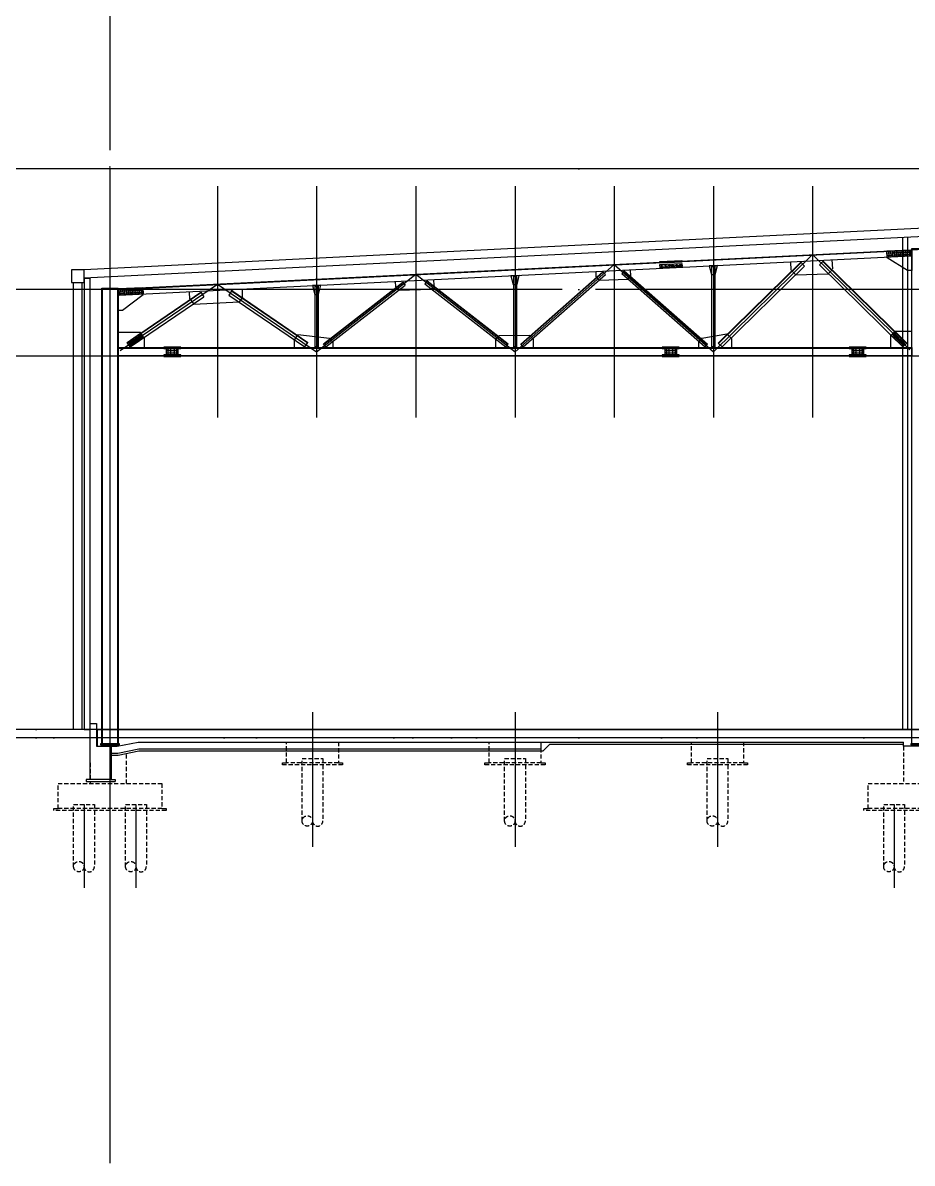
# Model space of a CAD drawing. Header units: millimetres. Extents: x 5349504 to 6791112, y -2212455 to -2153443.
# Drawn here: x 6446912 to 6468322, y -2208365 to -2180904 of the extents above; entities that cross this region are included whole.
import ezdxf

# ---------------------------------------------------------------- set-up
doc = ezdxf.new("R2010")
doc.units = ezdxf.units.MM
doc.header["$LTSCALE"] = 400
doc.linetypes.add('CEN', pattern=[62, 60, -1, 0, -1])
doc.linetypes.add('HIDDEN', pattern=[0.375, 0.25, -0.125])
doc.layers.get('DEFPOINTS').update_dxf_attribs({"color": 140})
for name, color, linetype in [('3ELEV', 3, 'Continuous'), ('4ELEV', 4, 'Continuous'), ('5ELEV', 5, 'Continuous'), ('BOLT', 5, 'Continuous'), ('CEN', 1, 'CEN'), ('CONC', 2, 'Continuous'), ('DRAIN', 5, 'Continuous'), ('GRND', 8, 'Continuous'), ('GUSSET', 8, 'Continuous'), ('HID_UG', 5, 'HIDDEN'), ('WAL', 3, 'Continuous')]:
    doc.layers.add(name, color=color, linetype=linetype)

# ---------------------------------------------------------------- blocks, each defined once
blk = doc.blocks.new('BL-EQ-SECT_1_20230313')
at = {"layer": 'DEFPOINTS'}
blk.add_line((276, 3253), (107776, 3253), dxfattribs=at)
blk = doc.blocks.new('PHC500 EL')
at = {"layer": 'DEFPOINTS'}
blk.add_line((0, 100), (0, -1909), dxfattribs=at)
at = {"layer": 'HID_UG'}
blk.add_lwpolyline([(-250, -1400), (-250, 100), (250, 100), (250, -1400)], dxfattribs=at)
blk.add_circle((-125, -1400), 125, dxfattribs=at)
blk.add_arc((125, -1400), 125, 180, 0, dxfattribs=at)
blk = doc.blocks.new('SHEAR_L150')
at = {"layer": 'BOLT'}
for points in [[(30, 34), (40, 28), (50, 34), (50, 46), (40, 52), (30, 46)], [(75, 89), (85, 83), (95, 89), (95, 101), (85, 107), (75, 101)], [(120, 34), (130, 28), (140, 34), (140, 46), (130, 52), (120, 46)], [(165, 89), (175, 83), (185, 89), (185, 101), (175, 107), (165, 101)], [(210, 34), (220, 28), (230, 34), (230, 46), (220, 52), (210, 46)], [(255, 89), (265, 83), (275, 89), (275, 101), (265, 107), (255, 101)], [(300, 34), (310, 28), (320, 34), (320, 46), (310, 52), (300, 46)], [(345, 89), (355, 83), (365, 89), (365, 101), (355, 107), (345, 101)], [(390, 34), (400, 28), (410, 34), (410, 46), (400, 52), (390, 46)], [(435, 89), (445, 83), (455, 89), (455, 101), (445, 107), (435, 101)], [(480, 34), (490, 28), (500, 34), (500, 46), (490, 52), (480, 46)], [(525, 89), (535, 83), (545, 89), (545, 101), (535, 107), (525, 101)]]:
    blk.add_lwpolyline(points, close=True, dxfattribs=at)
for centre, radius in [((40, 40), 14), ((40, 40), 10), ((85, 95), 14), ((85, 95), 10), ((130, 40), 14), ((130, 40), 10), ((175, 95), 14), ((175, 95), 10), ((220, 40), 14), ((220, 40), 10), ((265, 95), 14), ((265, 95), 10), ((310, 40), 14), ((310, 40), 10), ((355, 95), 14), ((355, 95), 10), ((400, 40), 14), ((400, 40), 10), ((445, 95), 14), ((445, 95), 10), ((490, 40), 14), ((490, 40), 10), ((535, 95), 14), ((535, 95), 10)]:
    blk.add_circle(centre, radius, dxfattribs=at)
at = {"layer": 'DEFPOINTS'}
for p, q in [((0, 95), (575, 95)), ((0, 40), (575, 40)), ((40, 150), (40, 0)), ((85, 150), (85, 0)), ((130, 150), (130, 0)), ((175, 150), (175, 0)), ((220, 150), (220, 0)), ((265, 150), (265, 0)), ((310, 150), (310, 0)), ((355, 150), (355, 0)), ((400, 150), (400, 0)), ((445, 150), (445, 0)), ((490, 150), (490, 0)), ((535, 150), (535, 0))]:
    blk.add_line(p, q, dxfattribs=at)
blk.add_lwpolyline([(0, 150), (575, 150), (575, 0), (0, 0)], close=True, dxfattribs=at)
blk = doc.blocks.new('SHEAR_L130')
at = {"layer": 'BOLT'}
for points in [[(30, 34), (40, 28), (50, 34), (50, 46), (40, 52), (30, 46)], [(75, 74), (85, 68), (95, 74), (95, 86), (85, 92), (75, 86)], [(120, 34), (130, 28), (140, 34), (140, 46), (130, 52), (120, 46)], [(165, 74), (175, 68), (185, 74), (185, 86), (175, 92), (165, 86)], [(210, 34), (220, 28), (230, 34), (230, 46), (220, 52), (210, 46)], [(255, 74), (265, 68), (275, 74), (275, 86), (265, 92), (255, 86)], [(300, 34), (310, 28), (320, 34), (320, 46), (310, 52), (300, 46)], [(345, 74), (355, 68), (365, 74), (365, 86), (355, 92), (345, 86)]]:
    blk.add_lwpolyline(points, close=True, dxfattribs=at)
for centre, radius in [((40, 40), 14), ((40, 40), 10), ((85, 80), 14), ((85, 80), 10), ((130, 40), 14), ((130, 40), 10), ((175, 80), 14), ((175, 80), 10), ((220, 40), 14), ((220, 40), 10), ((265, 80), 14), ((265, 80), 10), ((310, 40), 14), ((310, 40), 10), ((355, 80), 14), ((355, 80), 10)]:
    blk.add_circle(centre, radius, dxfattribs=at)
at = {"layer": 'DEFPOINTS'}
for p, q in [((0, 80), (395, 80)), ((0, 40), (395, 40)), ((40, 130), (40, 0)), ((85, 130), (85, 0)), ((130, 130), (130, 0)), ((175, 130), (175, 0)), ((220, 130), (220, 0)), ((265, 130), (265, 0)), ((310, 130), (310, 0)), ((355, 130), (355, 0))]:
    blk.add_line(p, q, dxfattribs=at)
blk.add_lwpolyline([(0, 130), (395, 130), (395, 0), (0, 0)], close=True, dxfattribs=at)
blk = doc.blocks.new('SPLICE_H200_S')
at = {"layer": 'BOLT'}
for points in [[(205, 112), (-205, 112), (-205, 100), (205, 100)], [(205, 88), (-205, 88), (-205, 76), (205, 76)], [(145, 70), (-145, 70), (-145, -70), (145, -70)], [(-115, 24), (-105, 18), (-95, 24), (-95, 36), (-105, 42), (-115, 36)], [(-55, 24), (-45, 18), (-35, 24), (-35, 36), (-45, 42), (-55, 36)], [(35, 24), (45, 18), (55, 24), (55, 36), (45, 42), (35, 36)], [(95, 24), (105, 18), (115, 24), (115, 36), (105, 42), (95, 36)], [(205, -76), (-205, -76), (-205, -88), (205, -88)], [(205, -100), (-205, -100), (-205, -112), (205, -112)], [(-115, -36), (-105, -42), (-95, -36), (-95, -24), (-105, -18), (-115, -24)], [(-55, -36), (-45, -42), (-35, -36), (-35, -24), (-45, -18), (-55, -24)], [(35, -36), (45, -42), (55, -36), (55, -24), (45, -18), (35, -24)], [(95, -36), (105, -42), (115, -36), (115, -24), (105, -18), (95, -24)]]:
    blk.add_lwpolyline(points, close=True, dxfattribs=at)
at = {"layer": 'BOLT', "const_width": 20}
for points in [[(-165, 76), (-165, 112)], [(-105, 76), (-105, 112)], [(-45, 76), (-45, 112)], [(45, 76), (45, 112)], [(105, 76), (105, 112)], [(165, 76), (165, 112)], [(-165, -112), (-165, -76)], [(-105, -112), (-105, -76)], [(-45, -112), (-45, -76)], [(45, -112), (45, -76)], [(105, -112), (105, -76)], [(165, -112), (165, -76)]]:
    blk.add_lwpolyline(points, dxfattribs=at)
at = {"layer": 'BOLT'}
for centre, radius in [((-105, 30), 14), ((-105, 30), 10), ((-45, 30), 14), ((-45, 30), 10), ((45, 30), 14), ((45, 30), 10), ((105, 30), 14), ((105, 30), 10), ((-105, -30), 14), ((-105, -30), 10), ((-45, -30), 14), ((-45, -30), 10), ((45, -30), 14), ((45, -30), 10), ((105, -30), 14), ((105, -30), 10)]:
    blk.add_circle(centre, radius, dxfattribs=at)
at = {"layer": 'DEFPOINTS'}
for p, q in [((-145, 30), (145, 30)), ((-105, 70), (-105, -70)), ((-45, 70), (-45, -70)), ((45, 70), (45, -70)), ((105, 70), (105, -70)), ((-145, -30), (145, -30))]:
    blk.add_line(p, q, dxfattribs=at)
blk = doc.blocks.new('SPLICE_L150_S')
at = {"layer": 'BOLT'}
for points in [[(-264, 12), (266, 12), (266, 0), (-264, 0)], [(-264, -12), (266, -12), (266, -24), (-264, -24)], [(-264, -55), (266, -55), (266, -135), (-264, -135)], [(-234, -101), (-224, -107), (-214, -101), (-214, -89), (-224, -83), (-234, -89)], [(-144, -101), (-134, -107), (-124, -101), (-124, -89), (-134, -83), (-144, -89)], [(-54, -101), (-44, -107), (-34, -101), (-34, -89), (-44, -83), (-54, -89)], [(36, -101), (46, -107), (56, -101), (56, -89), (46, -83), (36, -89)], [(126, -101), (136, -107), (146, -101), (146, -89), (136, -83), (126, -89)], [(216, -101), (226, -107), (236, -101), (236, -89), (226, -83), (216, -89)]]:
    blk.add_lwpolyline(points, close=True, dxfattribs=at)
at = {"layer": 'BOLT', "const_width": 20}
for points in [[(-224, -24), (-224, 12)], [(-134, -24), (-134, 12)], [(-44, -24), (-44, 12)], [(46, -24), (46, 12)], [(136, -24), (136, 12)], [(226, -24), (226, 12)]]:
    blk.add_lwpolyline(points, dxfattribs=at)
at = {"layer": 'BOLT'}
for centre, radius in [((-224, -95), 14), ((-224, -95), 10), ((-134, -95), 14), ((-134, -95), 10), ((-44, -95), 14), ((-44, -95), 10), ((46, -95), 14), ((46, -95), 10), ((136, -95), 14), ((136, -95), 10), ((226, -95), 14), ((226, -95), 10)]:
    blk.add_circle(centre, radius, dxfattribs=at)
at = {"layer": 'DEFPOINTS'}
for p, q in [((-264, -95), (266, -95)), ((-224, -55), (-224, -135)), ((-134, -55), (-134, -135)), ((-44, -55), (-44, -135)), ((1, -55), (1, -135)), ((46, -55), (46, -135)), ((136, -55), (136, -135)), ((226, -55), (226, -135))]:
    blk.add_line(p, q, dxfattribs=at)
blk = doc.blocks.new('BL-ROOF_SECT_1')
at = {"layer": '5ELEV'}
for p, q in [((215, 1611), (19278, 2556)), ((216, 1599), (19278, 2544)), ((19285, 2406), (19278, 2556)), ((222, 1461), (19285, 2406)), ((16630, 2253), (16721, 2160)), ((17167, 2280), (17076, 2188)), ((11866, 2023), (11926, 1955)), ((12380, 2048), (12320, 1981)), ((14478, 1955), (14572, 1955)), ((14552, 2155), (14552, 215)), ((5002, 1681), (5002, 215)), ((7047, 1775), (7102, 1705)), ((7639, 1806), (7583, 1735)), ((9702, 1718), (9798, 1718)), ((9776, 1918), (9776, 215)), ((215, 1611), (222, 1461)), ((2183, 1531), (2256, 1423)), ((2934, 1570), (2861, 1463)), ((4928, 1481), (5022, 1481)), ((484, 215), (411, 322)), ((4691, 215), (4764, 322)), ((5195, 215), (5140, 286)), ((9530, 215), (9585, 286)), ((9949, 215), (9889, 283)), ((14166, 336), (14166, 200)), ((14326, 215), (14386, 283)), ((14735, 215), (14644, 308)), ((19090, 215), (19181, 308)), ((200, 188), (19300, 188)), ((200, 12), (19300, 12))]:
    blk.add_line(p, q, dxfattribs=at)
for points in [[(14644, 308), (16630, 2253)], [(14651, 301), (16636, 2246)], [(17160, 2274), (19174, 301)], [(17167, 2280), (19181, 308)], [(9889, 283), (11866, 2023)], [(9896, 275), (11873, 2016)], [(9949, 215), (11926, 1955)], [(12320, 1981), (14326, 215)], [(12373, 2041), (14379, 275)], [(12380, 2048), (14386, 283)], [(14735, 215), (16721, 2160)], [(17076, 2188), (19090, 215)], [(5140, 286), (7047, 1775)], [(5146, 278), (7053, 1768)], [(5195, 215), (7102, 1705)], [(7583, 1735), (9530, 215)], [(7633, 1798), (9579, 278)], [(7639, 1806), (9585, 286)], [(411, 322), (2183, 1531)], [(416, 315), (2188, 1523)], [(484, 215), (2256, 1423)], [(2861, 1463), (4691, 215)], [(2929, 1563), (4759, 315)], [(2934, 1570), (4764, 322)]]:
    blk.add_lwpolyline(points, dxfattribs=at)
for points in [[(14492, 2155), (14558, 2155), (14558, 215), (14492, 215)], [(4942, 1681), (5008, 1681), (5008, 215), (4942, 215)], [(9718, 1918), (9782, 1918), (9782, 215), (9718, 215)], [(200, 200), (19300, 200), (19300, 0), (200, 0)]]:
    blk.add_lwpolyline(points, close=True, dxfattribs=at)
at = {"layer": 'CEN'}
for p, q in [((4975, 4088), (4975, -1487)), ((9750, 4088), (9750, -1487)), ((14525, 4088), (14525, -1487)), ((12138, 2202), (14525, 100)), ((14525, 100), (16912, 2438)), ((16912, 2438), (19251, 148))]:
    blk.add_line(p, q, dxfattribs=at)
for points in [[(0, 1600), (58500, 4500), (107500, 1600)], [(9750, 100), (12138, 2202)], [(4975, 100), (7362, 1965)], [(7362, 1965), (9750, 100)], [(246, 131), (2588, 1728)], [(2588, 1728), (4975, 100)]]:
    blk.add_lwpolyline(points, dxfattribs=at)
at = {"layer": 'DEFPOINTS'}
for p, q in [((2588, 4088), (2588, -1487)), ((7362, 4088), (7362, -1487)), ((12138, 4088), (12138, -1487)), ((16912, 4088), (16912, -1487))]:
    blk.add_line(p, q, dxfattribs=at)
blk.add_lwpolyline([(0, 0), (107500, 0), (107500, 4500), (0, 4500)], close=True, dxfattribs=at)
at = {"layer": 'GUSSET'}
for p, q in [((18711, 2362), (18703, 2527)), ((16397, 2065), (16387, 2262)), ((17399, 2092), (17388, 2312)), ((11706, 1902), (11700, 2030)), ((12540, 1928), (12460, 1838)), ((12540, 1928), (12533, 2071)), ((16405, 2054), (16517, 1939)), ((16506, 1948), (17290, 1975)), ((17392, 2081), (17280, 1967)), ((6880, 1664), (6874, 1791)), ((6880, 1664), (6954, 1570)), ((7806, 1695), (7732, 1600)), ((7806, 1695), (7799, 1836)), ((11706, 1902), (11786, 1812)), ((12460, 1838), (11786, 1812)), ((1926, 1374), (1914, 1525)), ((1926, 1374), (2016, 1242)), ((3191, 1414), (3101, 1281)), ((3191, 1414), (3187, 1590)), ((7732, 1600), (6954, 1570)), ((2016, 1242), (3113, 1297)), ((733, 560), (200, 560)), ((823, 428), (733, 560)), ((18793, 484), (18905, 598)), ((18905, 598), (19300, 598)), ((823, 428), (823, 200)), ((4435, 372), (4525, 504)), ((4435, 372), (4435, 200)), ((5288, 421), (4525, 504)), ((5362, 326), (5288, 421)), ((5362, 326), (5362, 200)), ((9284, 388), (9358, 482)), ((9284, 388), (9284, 200)), ((10105, 492), (9358, 482)), ((10184, 402), (10105, 492)), ((10184, 402), (10184, 200)), ((14166, 336), (14246, 426)), ((14246, 426), (14848, 529)), ((14960, 414), (14848, 529)), ((14960, 414), (14965, 205)), ((18793, 484), (18793, 200))]:
    blk.add_line(p, q, dxfattribs=at)
for points in [[(19301, 2557), (19301, 2057), (19201, 2057)], [(19201, 2057), (18711, 2362)], [(9798, 1718), (9850, 1938), (9650, 1928), (9702, 1718), (9798, 1718)], [(14572, 1955), (14625, 2175), (14425, 2165), (14478, 1955), (14572, 1955)], [(5022, 1481), (5075, 1701), (4875, 1691), (4928, 1481), (5022, 1481)], [(200, 1100), (300, 1100), (797, 1474), (789, 1639), (200, 1610)]]:
    blk.add_lwpolyline(points, dxfattribs=at)
at = {"layer": '4ELEV'}
for name, p, rotation in [('SHEAR_L150', (18711, 2377), 2.837980391922935), ('SPLICE_L150_S', (13500, 2269), 2.837980391927091), ('SHEAR_L150', (222, 1461), 2.837980391922935), ('SHEAR_L130', (484, 215), 34.29389334214098)]:
    blk.add_blockref(name, p, dxfattribs=dict(at, rotation=rotation))
at = {"layer": '4ELEV', "xscale": -1, "rotation": 315.5952876660293}
blk.add_blockref('SHEAR_L130', (19090, 215), dxfattribs=at)
at = {"layer": '4ELEV'}
for p in [(1500, 100), (13500, 100), (18000, 100)]:
    blk.add_blockref('SPLICE_H200_S', p, dxfattribs=at)

msp = doc.modelspace()

# ---------------------------------------------------------------- linework, layer by layer
at = {"layer": '3ELEV'}
for p, q in [((6507511, -2183923), (6448386, -2186854)), ((6507511, -2184123), (6448386, -2187054)), ((6448386, -2187064), (6448386, -2186854)), ((6448386, -2187054), (6448386, -2186854))]:
    msp.add_line(p, q, dxfattribs=at)
msp.add_lwpolyline([(6448386, -2197924), (6448536, -2197924), (6448536, -2187065), (6448386, -2187065)], close=True, dxfattribs=at)
at = {"layer": 'CEN'}
for p, q in [((6583899, -2184424), (6421182, -2184424)), ((6583899, -2187324), (6421182, -2187324)), ((6448536, -2197924), (6421182, -2197924)), ((6448536, -2198124), (6421182, -2198124))]:
    msp.add_line(p, q, dxfattribs=at)
msp.add_lwpolyline([(6449011, -2187324), (6507511, -2184424)], dxfattribs=at)
at = {"layer": 'CONC'}
msp.add_lwpolyline([(6448536, -2198324), (6448536, -2197774), (6448686, -2197774), (6448686, -2198324)], dxfattribs=at)
at = {"layer": 'DRAIN'}
for points in [[(6448386, -2186854), (6448086, -2186854), (6448086, -2187154), (6448386, -2187154)], [(6448136, -2187154), (6448336, -2187154), (6448336, -2197924), (6448136, -2197924)]]:
    msp.add_lwpolyline(points, close=True, dxfattribs=at)
at = {"layer": 'HID_UG'}
msp.add_lwpolyline([(6448536, -2198724), (6448536, -2199224)], dxfattribs=at)

# ---------------------------------------------------------------- block references
at = {"layer": 'GRND', "xscale": -1}
msp.add_blockref('BL-EQ-SECT_1_20230313', (6556788, -2201176), dxfattribs=at)
at = {"layer": 'HID_UG'}
msp.add_blockref('PHC500 EL', (6448386, -2199824), dxfattribs=at)

# ---------------------------------------------------------------- next in the draw order: linework, layer by layer
at = {"layer": '5ELEV'}
for points in [[(6468711, -2198264), (6468311, -2198264), (6468311, -2186337), (6468711, -2186337)], [(6449211, -2198264), (6448811, -2198264), (6448811, -2187294), (6449211, -2187294)], [(6449190, -2198264), (6448832, -2198264), (6448832, -2187294), (6449190, -2187294)], [(6448786, -2198294), (6449236, -2198294), (6449236, -2198264), (6448786, -2198264)], [(6468286, -2198294), (6468736, -2198294), (6468736, -2198264), (6468286, -2198264)]]:
    msp.add_lwpolyline(points, close=True, dxfattribs=at)
at = {"layer": 'CEN'}
for p, q in [((6449011, -2159975), (6449011, -2208365)), ((6453886, -2197507), (6453886, -2200746)), ((6458761, -2197507), (6458761, -2200746)), ((6463636, -2197507), (6463636, -2200746)), ((6583899, -2197924), (6421182, -2197924)), ((6468111, -2197924), (6421182, -2197924)), ((6487536, -2197924), (6421182, -2197924)), ((6507036, -2197924), (6421182, -2197924)), ((6526836, -2197924), (6421182, -2197924)), ((6546036, -2197924), (6421182, -2197924)), ((6556036, -2197924), (6421182, -2197924)), ((6500961, -2197924), (6421182, -2197924)), ((6500961, -2197924), (6421182, -2197924)), ((6500961, -2197924), (6421182, -2197924)), ((6500961, -2197924), (6421182, -2197924)), ((6500961, -2197924), (6421182, -2197924)), ((6529841, -2197924), (6421182, -2197924)), ((6529841, -2197924), (6421182, -2197924)), ((6530305, -2197924), (6421182, -2197924)), ((6530305, -2197924), (6421182, -2197924)), ((6583899, -2198124), (6421182, -2198124)), ((6500961, -2198124), (6421182, -2198124)), ((6556036, -2198124), (6421182, -2198124)), ((6530305, -2198124), (6421182, -2198124)), ((6529841, -2198124), (6421182, -2198124)), ((6500961, -2198124), (6421182, -2198124)), ((6546036, -2198124), (6421182, -2198124)), ((6530305, -2198124), (6421182, -2198124)), ((6529841, -2198124), (6421182, -2198124)), ((6500961, -2198124), (6421182, -2198124)), ((6526536, -2198124), (6421182, -2198124)), ((6500961, -2198124), (6421182, -2198124)), ((6507036, -2198124), (6421182, -2198124)), ((6500961, -2198124), (6421182, -2198124)), ((6487536, -2198124), (6421182, -2198124)), ((6468111, -2198124), (6421182, -2198124)), ((6482236, -2198124), (6421182, -2198124)), ((6482236, -2198124), (6421182, -2198124)), ((6482236, -2198124), (6421182, -2198124)), ((6482236, -2198124), (6421182, -2198124)), ((6482236, -2198124), (6421182, -2198124)), ((6482236, -2198124), (6421182, -2198124)), ((6482236, -2198124), (6421182, -2198124)), ((6482236, -2198124), (6421182, -2198124)), ((6482236, -2198124), (6421182, -2198124)), ((6482236, -2198124), (6421182, -2198124)), ((6482236, -2198124), (6421182, -2198124)), ((6482236, -2198124), (6421182, -2198124)), ((6482236, -2198124), (6421182, -2198124)), ((6482236, -2198124), (6421182, -2198124)), ((6482236, -2198124), (6421182, -2198124)), ((6496861, -2198124), (6421182, -2198124)), ((6496861, -2198124), (6421182, -2198124)), ((6496861, -2198124), (6421182, -2198124)), ((6496861, -2198124), (6421182, -2198124)), ((6496861, -2198124), (6421182, -2198124)), ((6496861, -2198124), (6421182, -2198124)), ((6496861, -2198124), (6421182, -2198124)), ((6496861, -2198124), (6421182, -2198124)), ((6496861, -2198124), (6421182, -2198124)), ((6496861, -2198124), (6421182, -2198124)), ((6496861, -2198124), (6421182, -2198124)), ((6496861, -2198124), (6421182, -2198124)), ((6496861, -2198124), (6421182, -2198124)), ((6496861, -2198124), (6421182, -2198124)), ((6511486, -2198124), (6421182, -2198124)), ((6511486, -2198124), (6421182, -2198124)), ((6511486, -2198124), (6421182, -2198124)), ((6511486, -2198124), (6421182, -2198124)), ((6511486, -2198124), (6421182, -2198124)), ((6511486, -2198124), (6421182, -2198124)), ((6511486, -2198124), (6421182, -2198124)), ((6511486, -2198124), (6421182, -2198124)), ((6516361, -2198124), (6421182, -2198124)), ((6516361, -2198124), (6421182, -2198124)), ((6516361, -2198124), (6421182, -2198124)), ((6516361, -2198124), (6421182, -2198124)), ((6516361, -2198124), (6421182, -2198124)), ((6516361, -2198124), (6421182, -2198124)), ((6516361, -2198124), (6421182, -2198124)), ((6516361, -2198124), (6421182, -2198124))]:
    msp.add_line(p, q, dxfattribs=at)
at = {"layer": 'CONC'}
msp.add_line((6448706, -2197924), (6472833, -2197924), dxfattribs=at)
for points in [[(6448706, -2197924), (6448706, -2198324), (6449186, -2198324), (6449686, -2198224)], [(6473991, -2197924), (6448706, -2197924)], [(6449686, -2198224), (6468111, -2198224)], [(6468911, -2198224), (6468911, -2198324), (6468111, -2198324), (6468111, -2198224)], [(6448686, -2198324), (6449036, -2198324), (6449036, -2199124), (6448536, -2199124), (6448536, -2198324)]]:
    msp.add_lwpolyline(points, dxfattribs=at)
at = {"layer": 'DEFPOINTS'}
msp.add_line((5349504, -2188924), (6791112, -2188924), dxfattribs=at)
at = {"layer": 'GRND'}
for p, q in [((6459386, -2198224), (6459386, -2198389)), ((6459436, -2198439), (6459601, -2198274))]:
    msp.add_line(p, q, dxfattribs=at)
for points in [[(6449036, -2198489), (6449203, -2198489), (6449703, -2198389)], [(6449036, -2198539), (6449208, -2198539), (6449708, -2198439)], [(6449703, -2198389), (6459386, -2198389)], [(6449708, -2198439), (6459436, -2198439)], [(6459601, -2198274), (6468111, -2198274)], [(6448536, -2199124), (6448436, -2199124), (6448436, -2199174), (6449136, -2199174)], [(6449036, -2199124), (6449136, -2199124), (6449136, -2199174)]]:
    msp.add_lwpolyline(points, dxfattribs=at)
at = {"layer": 'HID_UG'}
for points in [[(6453261, -2198224), (6454511, -2198224), (6454511, -2198724), (6453261, -2198724)], [(6458136, -2198224), (6459386, -2198224), (6459386, -2198724), (6458136, -2198724)], [(6463011, -2198224), (6464261, -2198224), (6464261, -2198724), (6463011, -2198724)], [(6447761, -2199224), (6450261, -2199224), (6450261, -2199824), (6447761, -2199824)], [(6467261, -2199224), (6469761, -2199224), (6469761, -2199824), (6467261, -2199824)]]:
    msp.add_lwpolyline(points, close=True, dxfattribs=at)
for points in [[(6449411, -2199224), (6449411, -2198498)], [(6468111, -2198324), (6468111, -2199224)], [(6454511, -2198724), (6454611, -2198724), (6454611, -2198774), (6453161, -2198774), (6453161, -2198724), (6453261, -2198724)], [(6459386, -2198724), (6459486, -2198724), (6459486, -2198774), (6458036, -2198774), (6458036, -2198724), (6458136, -2198724)], [(6464261, -2198724), (6464361, -2198724), (6464361, -2198774), (6462911, -2198774), (6462911, -2198724), (6463011, -2198724)], [(6450261, -2199824), (6450361, -2199824), (6450361, -2199874), (6447661, -2199874), (6447661, -2199824), (6447761, -2199824)], [(6469761, -2199824), (6469861, -2199824), (6469861, -2199874), (6467161, -2199874), (6467161, -2199824), (6467261, -2199824)]]:
    msp.add_lwpolyline(points, dxfattribs=at)
at = {"layer": 'WAL', "ltscale": 1000}
for p, q in [((6468086, -2186078), (6468086, -2197924)), ((6468211, -2186071), (6468211, -2197924))]:
    msp.add_line(p, q, dxfattribs=at)

# ---------------------------------------------------------------- next in the draw order: block references
at = {"layer": '5ELEV'}
msp.add_blockref('BL-ROOF_SECT_1', (6449011, -2188924), dxfattribs=at)
at = {"layer": 'HID_UG'}
for p in [(6453886, -2198724), (6458761, -2198724), (6463636, -2198724), (6449636, -2199824), (6467886, -2199824)]:
    msp.add_blockref('PHC500 EL', p, dxfattribs=at)

doc.saveas('drawing.dxf')
